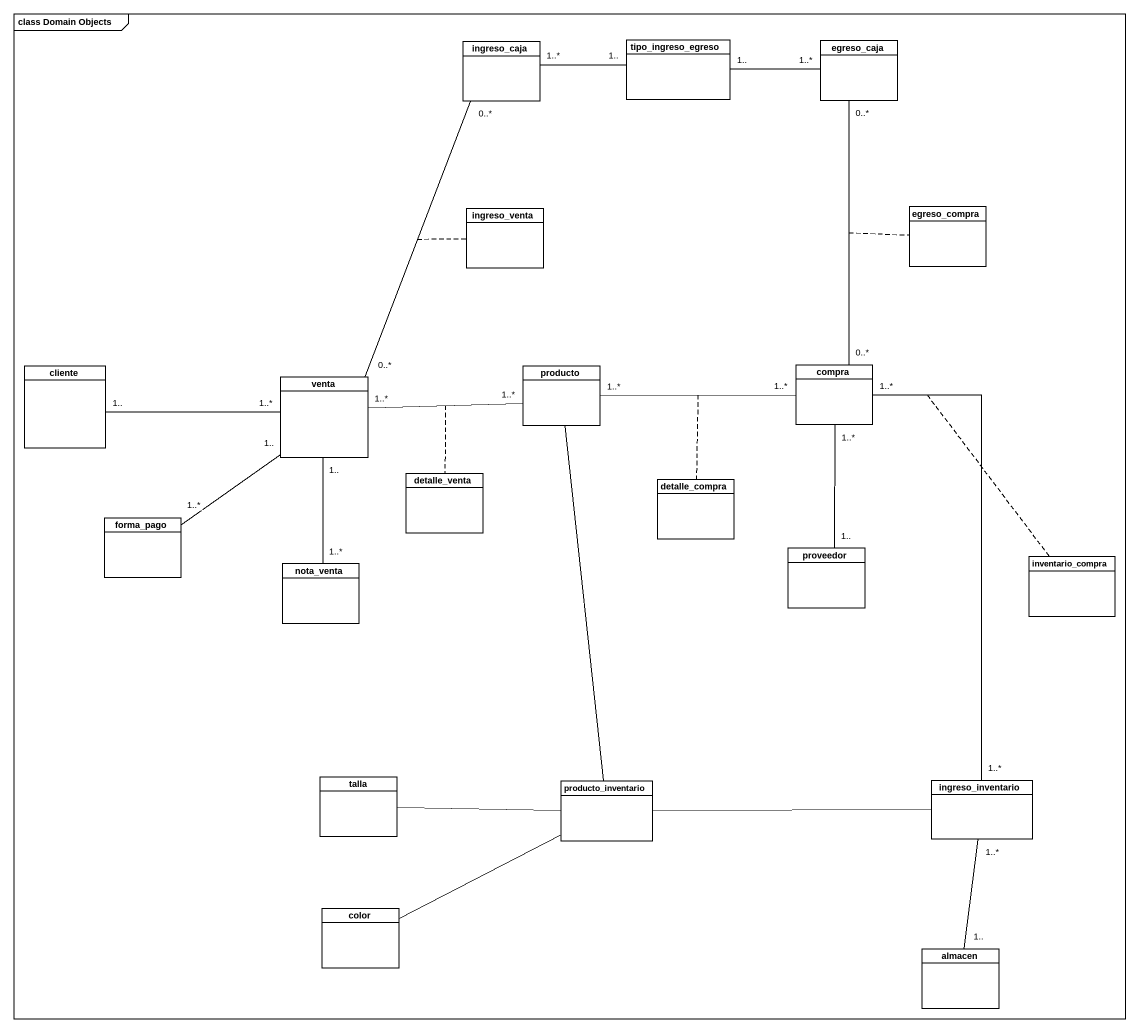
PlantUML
@startuml
mainframe class Domain Objects
hide circle
hide empty members
class ingreso_caja
class tipo_ingreso_egreso
class egreso_caja
class ingreso_venta
class egreso_compra
class cliente
class venta
class producto
class compra
class detalle_venta
class detalle_compra
class forma_pago
class nota_venta
class proveedor
class inventario_compra
class talla
class producto_inventario
class ingreso_inventario
class color
class almacen
ingreso_caja "1..*" -right- "1.." tipo_ingreso_egreso
ingreso_caja "0..*" -- "0..*" venta
(ingreso_caja, venta) .. ingreso_venta
tipo_ingreso_egreso "1.." -right- "1..*" egreso_caja
egreso_caja "0..*" -- "0..*" compra
(egreso_caja, compra) .. egreso_compra
cliente "1.." -right- "1..*" venta
venta "1..*" -right- "1..*" producto
(venta, producto) .. detalle_venta
venta "1.." -- "1..*" nota_venta
producto "1..*" -right- "1..*" compra
(producto, compra) .. detalle_compra
producto -- producto_inventario
compra "1..*" -- "1.." proveedor
compra "1..*" -- "1..*" ingreso_inventario
(compra, ingreso_inventario) .. inventario_compra
forma_pago "1..*" -up- "1.." venta
talla -right- producto_inventario
ingreso_inventario -left- producto_inventario
color -right- producto_inventario
almacen "1.." -up- "1..*" ingreso_inventario
@enduml
